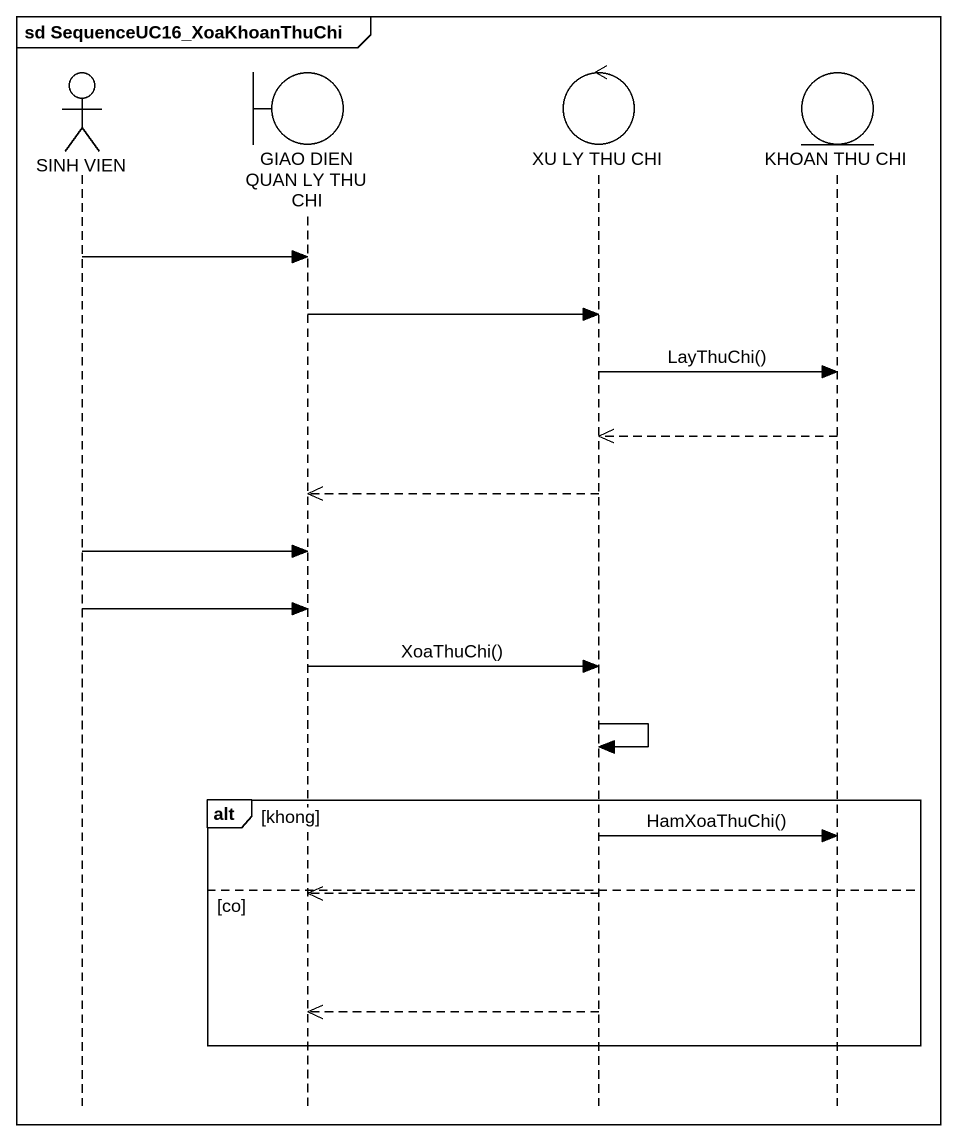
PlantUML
@startuml
mainframe sd SequenceUC16_XoaKhoanThuChi
hide footbox
actor "SINH VIEN" as SINH_VIEN
boundary "GIAO DIEN QUAN LY THU CHI" as GIAO_DIEN_QUAN_LY_THU_CHI
control "XU LY THU CHI" as XU_LY_THU_CHI
entity "KHOAN THU CHI" as KHOAN_THU_CHI

SINH_VIEN -> GIAO_DIEN_QUAN_LY_THU_CHI
GIAO_DIEN_QUAN_LY_THU_CHI -> XU_LY_THU_CHI
XU_LY_THU_CHI -> KHOAN_THU_CHI : LayThuChi()
KHOAN_THU_CHI -->> XU_LY_THU_CHI
XU_LY_THU_CHI -->> GIAO_DIEN_QUAN_LY_THU_CHI
SINH_VIEN -> GIAO_DIEN_QUAN_LY_THU_CHI
SINH_VIEN -> GIAO_DIEN_QUAN_LY_THU_CHI
GIAO_DIEN_QUAN_LY_THU_CHI -> XU_LY_THU_CHI : XoaThuChi()
XU_LY_THU_CHI -> XU_LY_THU_CHI
alt khong
  XU_LY_THU_CHI -> KHOAN_THU_CHI : HamXoaThuChi()
else co
  XU_LY_THU_CHI -->> GIAO_DIEN_QUAN_LY_THU_CHI
  XU_LY_THU_CHI -->> GIAO_DIEN_QUAN_LY_THU_CHI
end
@enduml
